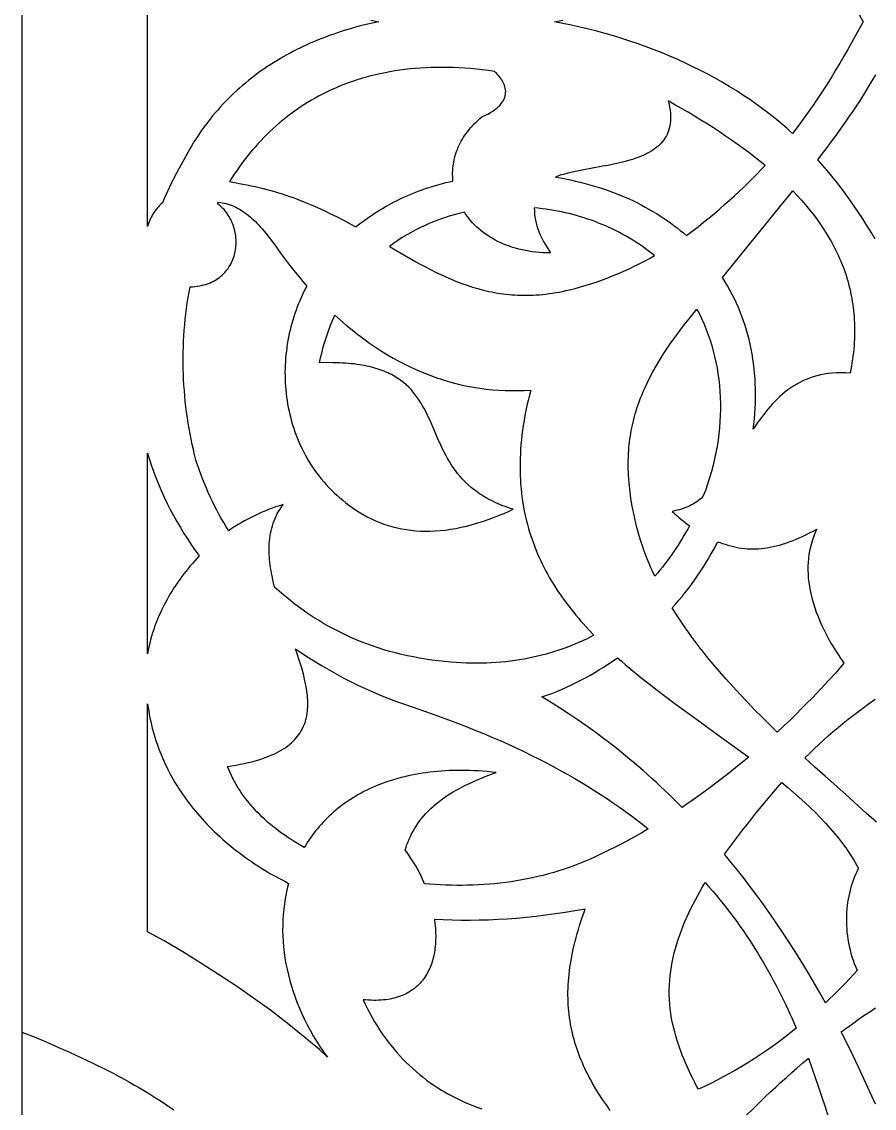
# Model space of a CAD drawing. Extents: x -93 to -15, y -116 to 130.
# Drawn here: x -93.41 to -54.61, y -42.17 to 7.26 of the extents above; entities that cross this region are included whole.
import ezdxf

# ---------------------------------------------------------------- set-up
doc = ezdxf.new("R2010")
doc.units = 0
doc.header["$MEASUREMENT"] = 0
doc.layers.add('LAYER_1', color=18, linetype='CONTINUOUS')

msp = doc.modelspace()

# ---------------------------------------------------------------- linework, layer by layer
at = {"layer": 'LAYER_1'}
for points in [[(-93.406, -115.733), (-14.697, -115.733), (-14.697, 130.253), (-93.406, 130.253)], [(-83.945, -0.01), (-83.34, -0.126), (-83.152, -0.161), (-82.967, -0.198), (-82.784, -0.238), (-82.603, -0.279), (-82.424, -0.323), (-82.247, -0.369), (-82.072, -0.417), (-81.898, -0.467), (-81.727, -0.518), (-81.558, -0.572), (-81.39, -0.627), (-81.224, -0.684), (-81.06, -0.742), (-80.897, -0.802), (-80.576, -0.927), (-80.262, -1.056), (-79.953, -1.191), (-79.65, -1.33), (-79.352, -1.473), (-79.059, -1.619), (-78.77, -1.768), (-78.486, -1.92), (-78.205, -2.073), (-78.091, -1.982), (-77.976, -1.892), (-77.859, -1.804), (-77.74, -1.717), (-77.619, -1.632), (-77.497, -1.549), (-77.374, -1.467), (-77.248, -1.387), (-77.121, -1.308), (-76.993, -1.231), (-76.862, -1.155), (-76.73, -1.081), (-76.597, -1.009), (-76.462, -0.938), (-76.326, -0.87), (-76.188, -0.802), (-76.048, -0.737), (-75.907, -0.674), (-75.764, -0.612), (-75.62, -0.552), (-75.475, -0.494), (-75.328, -0.438), (-75.18, -0.384), (-75.03, -0.331), (-74.879, -0.281), (-74.726, -0.232), (-74.572, -0.186), (-74.417, -0.141), (-74.26, -0.099), (-74.102, -0.059), (-73.943, -0.02), (-73.783, 0.016), (-73.792, 0.112), (-73.797, 0.209), (-73.8, 0.305), (-73.8, 0.402), (-73.796, 0.498), (-73.79, 0.595), (-73.78, 0.692), (-73.766, 0.788), (-73.75, 0.884), (-73.731, 0.98), (-73.708, 1.076), (-73.682, 1.171), (-73.653, 1.266), (-73.62, 1.361), (-73.584, 1.455), (-73.545, 1.549), (-73.503, 1.642), (-73.457, 1.734), (-73.409, 1.826), (-73.356, 1.917), (-73.301, 2.007), (-73.242, 2.096), (-73.18, 2.185), (-73.114, 2.272), (-73.045, 2.359), (-72.973, 2.445), (-72.897, 2.529), (-72.818, 2.612), (-72.735, 2.694), (-72.649, 2.775), (-72.56, 2.855), (-72.467, 2.933), (-72.328, 2.997), (-72.199, 3.063), (-72.081, 3.129), (-71.974, 3.196), (-71.877, 3.264), (-71.79, 3.332), (-71.712, 3.402), (-71.644, 3.471), (-71.584, 3.541), (-71.533, 3.611), (-71.49, 3.682), (-71.455, 3.752), (-71.427, 3.823), (-71.407, 3.893), (-71.394, 3.963), (-71.387, 4.032), (-71.386, 4.101), (-71.391, 4.169), (-71.402, 4.237), (-71.418, 4.304), (-71.439, 4.37), (-71.465, 4.435), (-71.494, 4.499), (-71.528, 4.561), (-71.565, 4.622), (-71.606, 4.682), (-71.649, 4.74), (-71.695, 4.797), (-71.744, 4.851), (-71.794, 4.904), (-71.846, 4.955), (-71.899, 5.004), (-72.175, 5.042), (-72.449, 5.076), (-72.719, 5.105), (-72.986, 5.13), (-73.251, 5.15), (-73.512, 5.166), (-73.771, 5.178), (-74.027, 5.185), (-74.28, 5.188), (-74.53, 5.186), (-74.777, 5.18), (-75.022, 5.17), (-75.264, 5.156), (-75.502, 5.138), (-75.738, 5.116), (-75.971, 5.089), (-76.202, 5.059), (-76.429, 5.025), (-76.654, 4.987), (-76.876, 4.945), (-77.095, 4.899), (-77.311, 4.85), (-77.525, 4.797), (-77.735, 4.74), (-77.943, 4.68), (-78.149, 4.616), (-78.351, 4.549), (-78.551, 4.478), (-78.748, 4.403), (-78.942, 4.326), (-79.133, 4.245), (-79.322, 4.16), (-79.508, 4.073), (-79.691, 3.982), (-79.871, 3.888), (-80.049, 3.791), (-80.224, 3.691), (-80.397, 3.587), (-80.566, 3.481), (-80.733, 3.372), (-80.897, 3.26), (-81.059, 3.145), (-81.218, 3.028), (-81.374, 2.907), (-81.528, 2.784), (-81.678, 2.659), (-81.827, 2.53), (-81.972, 2.399), (-82.115, 2.266), (-82.255, 2.13), (-82.393, 1.991), (-82.528, 1.85), (-82.661, 1.707), (-82.79, 1.562), (-82.917, 1.414), (-83.042, 1.264), (-83.164, 1.112), (-83.283, 0.958), (-83.4, 0.801), (-83.514, 0.643), (-83.626, 0.482), (-83.735, 0.32), (-83.841, 0.156)], [(-63.163, -2.468), (-62.895, -2.265), (-62.635, -2.063), (-62.38, -1.861), (-62.132, -1.66), (-61.89, -1.459), (-61.653, -1.259), (-61.423, -1.059), (-61.198, -0.859), (-60.978, -0.66), (-60.764, -0.461), (-60.555, -0.263), (-60.352, -0.065), (-60.153, 0.132), (-59.959, 0.329), (-59.77, 0.526), (-59.585, 0.722), (-59.827, 0.919), (-60.075, 1.114), (-60.327, 1.307), (-60.584, 1.499), (-60.846, 1.688), (-61.112, 1.876), (-61.382, 2.062), (-61.657, 2.247), (-61.936, 2.429), (-62.218, 2.61), (-62.504, 2.789), (-62.794, 2.966), (-63.087, 3.142), (-63.384, 3.316), (-63.684, 3.488), (-63.986, 3.658), (-63.952, 3.512), (-63.925, 3.371), (-63.905, 3.236), (-63.891, 3.105), (-63.884, 2.979), (-63.883, 2.858), (-63.889, 2.741), (-63.9, 2.629), (-63.918, 2.521), (-63.941, 2.418), (-63.97, 2.319), (-64.004, 2.224), (-64.044, 2.133), (-64.088, 2.046), (-64.138, 1.962), (-64.192, 1.882), (-64.251, 1.806), (-64.314, 1.733), (-64.381, 1.664), (-64.453, 1.598), (-64.528, 1.534), (-64.608, 1.474), (-64.69, 1.417), (-64.777, 1.362), (-64.866, 1.31), (-64.959, 1.261), (-65.054, 1.214), (-65.152, 1.17), (-65.253, 1.127), (-65.356, 1.087), (-65.462, 1.049), (-65.569, 1.012), (-65.679, 0.978), (-65.79, 0.945), (-66.017, 0.884), (-66.249, 0.828), (-66.485, 0.777), (-66.724, 0.729), (-66.963, 0.684), (-67.44, 0.599), (-67.905, 0.515), (-68.13, 0.471), (-68.348, 0.424), (-68.558, 0.374), (-68.758, 0.319), (-68.855, 0.29), (-68.948, 0.26), (-69.038, 0.228), (-69.125, 0.195), (-68.892, 0.154), (-68.661, 0.11), (-68.434, 0.064), (-68.21, 0.014), (-67.99, -0.039), (-67.772, -0.095), (-67.557, -0.154), (-67.346, -0.216), (-67.138, -0.28), (-66.932, -0.347), (-66.73, -0.417), (-66.53, -0.489), (-66.334, -0.564), (-66.141, -0.641), (-65.95, -0.721), (-65.762, -0.802), (-65.577, -0.89), (-65.394, -0.98), (-65.215, -1.073), (-65.038, -1.168), (-64.865, -1.265), (-64.694, -1.364), (-64.527, -1.465), (-64.363, -1.569), (-64.202, -1.674), (-64.044, -1.782), (-63.889, -1.891), (-63.737, -2.003), (-63.589, -2.117), (-63.443, -2.232), (-63.301, -2.349), (-63.163, -2.468), (-63.151, -2.46)], [(-61.514, -4.379), (-58.326, -0.436), (-58.125, -0.647), (-57.931, -0.86), (-57.743, -1.075), (-57.562, -1.293), (-57.387, -1.514), (-57.219, -1.738), (-57.058, -1.964), (-56.904, -2.193), (-56.757, -2.426), (-56.618, -2.661), (-56.551, -2.78), (-56.486, -2.9), (-56.423, -3.02), (-56.361, -3.141), (-56.302, -3.263), (-56.245, -3.386), (-56.19, -3.51), (-56.136, -3.634), (-56.085, -3.759), (-56.036, -3.886), (-55.989, -4.012), (-55.944, -4.14), (-55.901, -4.269), (-55.86, -4.399), (-55.822, -4.529), (-55.785, -4.66), (-55.751, -4.793), (-55.719, -4.926), (-55.689, -5.06), (-55.661, -5.195), (-55.636, -5.33), (-55.613, -5.467), (-55.592, -5.605), (-55.573, -5.744), (-55.557, -5.883), (-55.543, -6.024), (-55.532, -6.165), (-55.522, -6.308), (-55.516, -6.451), (-55.511, -6.596), (-55.51, -6.741), (-55.51, -6.888), (-55.513, -7.035), (-55.519, -7.184), (-55.527, -7.334), (-55.537, -7.484), (-55.551, -7.636), (-55.566, -7.789), (-55.585, -7.942), (-55.605, -8.097), (-55.629, -8.253), (-55.655, -8.41), (-55.684, -8.568), (-55.715, -8.727), (-55.926, -8.716), (-56.131, -8.712), (-56.23, -8.713), (-56.329, -8.717), (-56.521, -8.729), (-56.707, -8.748), (-56.887, -8.775), (-57.062, -8.81), (-57.232, -8.85), (-57.396, -8.898), (-57.555, -8.952), (-57.71, -9.012), (-57.859, -9.078), (-58.004, -9.149), (-58.145, -9.226), (-58.282, -9.308), (-58.414, -9.396), (-58.543, -9.488), (-58.668, -9.584), (-58.789, -9.685), (-58.907, -9.789), (-59.022, -9.898), (-59.134, -10.01), (-59.243, -10.126), (-59.349, -10.244), (-59.453, -10.366), (-59.554, -10.49), (-59.653, -10.617), (-59.75, -10.746), (-59.846, -10.876), (-59.939, -11.009), (-60.122, -11.278), (-60.093, -11.043), (-60.068, -10.808), (-60.048, -10.575), (-60.033, -10.342), (-60.023, -10.109), (-60.017, -9.878), (-60.016, -9.648), (-60.02, -9.419), (-60.028, -9.191), (-60.041, -8.964), (-60.059, -8.739), (-60.081, -8.514), (-60.108, -8.291), (-60.14, -8.07), (-60.176, -7.849), (-60.218, -7.631), (-60.263, -7.414), (-60.314, -7.198), (-60.369, -6.984), (-60.429, -6.772), (-60.494, -6.561), (-60.563, -6.353), (-60.637, -6.146), (-60.716, -5.941), (-60.799, -5.738), (-60.887, -5.538), (-60.98, -5.339), (-61.078, -5.143), (-61.18, -4.948), (-61.287, -4.756), (-61.398, -4.566)], [(-79.858, -8.257), (-79.826, -8.109), (-79.793, -7.963), (-79.758, -7.819), (-79.721, -7.676), (-79.683, -7.535), (-79.642, -7.395), (-79.557, -7.12), (-79.466, -6.851), (-79.369, -6.589), (-79.265, -6.333), (-79.157, -6.083), (-78.898, -6.318), (-78.637, -6.544), (-78.375, -6.761), (-78.111, -6.97), (-77.846, -7.171), (-77.579, -7.363), (-77.311, -7.546), (-77.041, -7.721), (-76.77, -7.888), (-76.498, -8.047), (-76.224, -8.197), (-75.949, -8.339), (-75.673, -8.473), (-75.396, -8.598), (-75.117, -8.715), (-74.838, -8.825), (-74.557, -8.926), (-74.275, -9.019), (-73.993, -9.104), (-73.709, -9.181), (-73.425, -9.251), (-73.139, -9.312), (-72.853, -9.365), (-72.566, -9.411), (-72.278, -9.449), (-71.99, -9.479), (-71.701, -9.501), (-71.411, -9.516), (-71.12, -9.523), (-70.829, -9.523), (-70.538, -9.515), (-70.246, -9.499), (-70.307, -9.735), (-70.364, -9.97), (-70.416, -10.201), (-70.464, -10.43), (-70.509, -10.657), (-70.549, -10.882), (-70.585, -11.104), (-70.617, -11.323), (-70.645, -11.541), (-70.669, -11.756), (-70.689, -11.969), (-70.705, -12.18), (-70.718, -12.388), (-70.727, -12.594), (-70.732, -12.798), (-70.734, -13), (-70.732, -13.2), (-70.726, -13.398), (-70.717, -13.594), (-70.704, -13.788), (-70.688, -13.979), (-70.669, -14.169), (-70.646, -14.357), (-70.62, -14.542), (-70.59, -14.726), (-70.558, -14.908), (-70.522, -15.088), (-70.483, -15.266), (-70.441, -15.443), (-70.396, -15.617), (-70.348, -15.79), (-70.297, -15.961), (-70.243, -16.13), (-70.187, -16.298), (-70.127, -16.464), (-70.065, -16.628), (-70, -16.791), (-69.932, -16.952), (-69.861, -17.111), (-69.788, -17.269), (-69.713, -17.426), (-69.635, -17.58), (-69.554, -17.734), (-69.471, -17.886), (-69.386, -18.036), (-69.298, -18.185), (-69.208, -18.333), (-69.116, -18.479), (-69.022, -18.624), (-68.925, -18.767), (-68.826, -18.909), (-68.725, -19.05), (-68.623, -19.19), (-68.518, -19.329), (-68.411, -19.466), (-68.302, -19.602), (-68.192, -19.737), (-68.079, -19.871), (-67.965, -20.004), (-67.849, -20.135), (-67.613, -20.395), (-67.37, -20.651), (-67.539, -20.738), (-67.711, -20.823), (-67.885, -20.904), (-68.06, -20.983), (-68.239, -21.059), (-68.419, -21.132), (-68.601, -21.203), (-68.786, -21.27), (-68.972, -21.334), (-69.161, -21.396), (-69.353, -21.454), (-69.546, -21.509), (-69.741, -21.561), (-69.939, -21.609), (-70.139, -21.655), (-70.341, -21.697), (-70.546, -21.735), (-70.752, -21.771), (-70.961, -21.802), (-71.173, -21.83), (-71.386, -21.855), (-71.602, -21.876), (-71.82, -21.893), (-72.04, -21.907), (-72.263, -21.916), (-72.487, -21.922), (-72.715, -21.924), (-72.944, -21.922), (-73.176, -21.916), (-73.41, -21.906), (-73.646, -21.892), (-73.885, -21.874), (-74.174, -21.848), (-74.461, -21.817), (-74.745, -21.781), (-75.027, -21.739), (-75.306, -21.693), (-75.582, -21.641), (-75.857, -21.585), (-76.129, -21.523), (-76.398, -21.457), (-76.665, -21.385), (-76.929, -21.308), (-77.191, -21.225), (-77.45, -21.138), (-77.707, -21.045), (-77.961, -20.947), (-78.213, -20.844), (-78.462, -20.735), (-78.709, -20.622), (-78.954, -20.502), (-79.195, -20.378), (-79.435, -20.248), (-79.672, -20.113), (-79.906, -19.972), (-80.138, -19.826), (-80.367, -19.674), (-80.593, -19.517), (-80.818, -19.355), (-81.039, -19.187), (-81.258, -19.013), (-81.475, -18.834), (-81.689, -18.649), (-81.9, -18.459), (-81.962, -18.205), (-82.017, -17.953), (-82.041, -17.827), (-82.063, -17.702), (-82.083, -17.577), (-82.101, -17.453), (-82.116, -17.329), (-82.128, -17.205), (-82.138, -17.083), (-82.145, -16.96), (-82.148, -16.839), (-82.149, -16.718), (-82.147, -16.598), (-82.141, -16.479), (-82.132, -16.36), (-82.12, -16.243), (-82.104, -16.126), (-82.084, -16.01), (-82.06, -15.895), (-82.032, -15.781), (-82, -15.668), (-81.964, -15.557), (-81.924, -15.446), (-81.879, -15.336), (-81.83, -15.228), (-81.776, -15.12), (-81.717, -15.014), (-81.653, -14.909), (-81.585, -14.806), (-81.511, -14.704), (-81.683, -14.758), (-81.852, -14.815), (-82.018, -14.875), (-82.182, -14.938), (-82.344, -15.003), (-82.504, -15.071), (-82.662, -15.142), (-82.817, -15.215), (-82.97, -15.291), (-83.121, -15.369), (-83.27, -15.45), (-83.418, -15.533), (-83.563, -15.619), (-83.707, -15.706), (-83.848, -15.797), (-83.988, -15.889), (-83.988, -15.899), (-84.103, -15.715), (-84.215, -15.528), (-84.324, -15.339), (-84.43, -15.147), (-84.533, -14.954), (-84.633, -14.758), (-84.731, -14.56), (-84.825, -14.36), (-84.917, -14.158), (-85.006, -13.953), (-85.091, -13.746), (-85.174, -13.538), (-85.255, -13.326), (-85.332, -13.113), (-85.406, -12.897), (-85.478, -12.68), (-85.538, -12.443), (-85.595, -12.205), (-85.649, -11.966), (-85.7, -11.726), (-85.747, -11.484), (-85.791, -11.242), (-85.832, -10.998), (-85.869, -10.753), (-85.903, -10.508), (-85.934, -10.262), (-85.962, -10.015), (-85.986, -9.767), (-86.007, -9.519), (-86.024, -9.27), (-86.038, -9.022), (-86.049, -8.772), (-86.056, -8.523), (-86.06, -8.273), (-86.061, -8.023), (-86.058, -7.773), (-86.051, -7.524), (-86.041, -7.274), (-86.028, -7.025), (-86.011, -6.776), (-85.991, -6.527), (-85.967, -6.279), (-85.939, -6.031), (-85.908, -5.784), (-85.874, -5.537), (-85.836, -5.292), (-85.794, -5.047), (-85.749, -4.803), (-85.638, -4.797), (-85.53, -4.787), (-85.426, -4.774), (-85.324, -4.758), (-85.226, -4.737), (-85.131, -4.714), (-85.038, -4.687), (-84.949, -4.658), (-84.863, -4.625), (-84.781, -4.589), (-84.701, -4.551), (-84.624, -4.509), (-84.55, -4.465), (-84.479, -4.419), (-84.412, -4.37), (-84.347, -4.319), (-84.285, -4.265), (-84.226, -4.21), (-84.17, -4.152), (-84.117, -4.093), (-84.067, -4.031), (-84.02, -3.968), (-83.976, -3.903), (-83.934, -3.837), (-83.896, -3.769), (-83.86, -3.699), (-83.827, -3.629), (-83.797, -3.557), (-83.77, -3.484), (-83.746, -3.411), (-83.724, -3.336), (-83.706, -3.261), (-83.69, -3.185), (-83.676, -3.108), (-83.666, -3.031), (-83.658, -2.953), (-83.653, -2.875), (-83.651, -2.797), (-83.651, -2.719), (-83.654, -2.641), (-83.659, -2.563), (-83.668, -2.485), (-83.679, -2.407), (-83.692, -2.33), (-83.708, -2.254), (-83.727, -2.178), (-83.749, -2.102), (-83.773, -2.027), (-83.799, -1.954), (-83.828, -1.881), (-83.86, -1.809), (-83.894, -1.739), (-83.93, -1.669), (-83.969, -1.602), (-84.011, -1.535), (-84.055, -1.47), (-84.102, -1.407), (-84.151, -1.345), (-84.202, -1.286), (-84.256, -1.228), (-84.312, -1.173), (-84.371, -1.119), (-84.432, -1.068), (-84.495, -1.019), (-84.459, -0.944), (-84.368, -0.955), (-84.277, -0.97), (-84.187, -0.989), (-84.099, -1.011), (-84.011, -1.037), (-83.924, -1.067), (-83.838, -1.099), (-83.753, -1.136), (-83.669, -1.176), (-83.585, -1.219), (-83.502, -1.265), (-83.419, -1.315), (-83.337, -1.368), (-83.256, -1.425), (-83.175, -1.485), (-83.095, -1.548), (-83.015, -1.614), (-82.935, -1.683), (-82.855, -1.756), (-82.776, -1.832), (-82.698, -1.911), (-82.619, -1.993), (-82.54, -2.078), (-82.462, -2.166), (-82.305, -2.351), (-82.149, -2.548), (-81.991, -2.757), (-81.834, -2.977), (-81.662, -3.218), (-81.489, -3.454), (-81.314, -3.685), (-81.139, -3.91), (-80.964, -4.131), (-80.789, -4.347), (-80.615, -4.558), (-80.441, -4.765), (-80.54, -4.957), (-80.635, -5.154), (-80.726, -5.357), (-80.769, -5.46), (-80.81, -5.565), (-80.868, -5.711), (-80.924, -5.859), (-80.977, -6.009), (-81.027, -6.16), (-81.074, -6.311), (-81.118, -6.464), (-81.159, -6.618), (-81.197, -6.773), (-81.233, -6.929), (-81.266, -7.086), (-81.295, -7.244), (-81.322, -7.402), (-81.346, -7.561), (-81.366, -7.72), (-81.384, -7.88), (-81.399, -8.04), (-81.41, -8.201), (-81.419, -8.362), (-81.424, -8.523), (-81.427, -8.685), (-81.426, -8.847), (-81.422, -9.008), (-81.415, -9.17), (-81.405, -9.331), (-81.392, -9.493), (-81.375, -9.654), (-81.356, -9.814), (-81.333, -9.975), (-81.307, -10.135), (-81.277, -10.294), (-81.244, -10.453), (-81.209, -10.611), (-81.169, -10.769), (-81.127, -10.926), (-81.081, -11.082), (-81.031, -11.237), (-80.979, -11.391), (-80.923, -11.544), (-80.863, -11.696), (-80.801, -11.847), (-80.734, -11.996), (-80.665, -12.145), (-80.591, -12.291), (-80.515, -12.437), (-80.435, -12.581), (-80.351, -12.723), (-80.264, -12.864), (-80.173, -13.003), (-80.079, -13.14), (-79.981, -13.275), (-79.879, -13.409), (-79.774, -13.54), (-79.665, -13.67), (-79.553, -13.797), (-79.437, -13.922), (-79.317, -14.045), (-79.194, -14.165), (-79.067, -14.284), (-78.936, -14.399), (-78.801, -14.513), (-78.663, -14.623), (-78.521, -14.731), (-78.375, -14.836), (-78.225, -14.939), (-78.047, -15.053), (-77.866, -15.16), (-77.683, -15.261), (-77.497, -15.354), (-77.308, -15.441), (-77.117, -15.52), (-76.923, -15.593), (-76.726, -15.658), (-76.526, -15.717), (-76.324, -15.768), (-76.118, -15.811), (-75.91, -15.847), (-75.699, -15.876), (-75.484, -15.898), (-75.266, -15.911), (-75.046, -15.917), (-74.822, -15.916), (-74.594, -15.906), (-74.364, -15.889), (-74.13, -15.864), (-73.893, -15.831), (-73.652, -15.789), (-73.408, -15.74), (-73.16, -15.682), (-72.908, -15.617), (-72.653, -15.543), (-72.395, -15.46), (-72.132, -15.369), (-71.866, -15.27), (-71.596, -15.162), (-71.322, -15.046), (-71.044, -14.92), (-71.167, -14.882), (-71.286, -14.841), (-71.402, -14.8), (-71.515, -14.757), (-71.625, -14.713), (-71.733, -14.668), (-71.837, -14.622), (-71.938, -14.574), (-72.037, -14.526), (-72.133, -14.476), (-72.227, -14.425), (-72.318, -14.374), (-72.406, -14.321), (-72.492, -14.267), (-72.575, -14.212), (-72.656, -14.156), (-72.735, -14.1), (-72.811, -14.042), (-72.885, -13.984), (-72.958, -13.924), (-73.096, -13.803), (-73.226, -13.679), (-73.348, -13.553), (-73.463, -13.423), (-73.572, -13.291), (-73.675, -13.157), (-73.771, -13.021), (-73.863, -12.884), (-73.949, -12.744), (-74.031, -12.604), (-74.11, -12.462), (-74.184, -12.319), (-74.255, -12.175), (-74.324, -12.031), (-74.455, -11.743), (-74.58, -11.454), (-74.703, -11.168), (-74.827, -10.886), (-74.891, -10.746), (-74.957, -10.609), (-75.024, -10.473), (-75.094, -10.339), (-75.168, -10.207), (-75.244, -10.078), (-75.324, -9.952), (-75.409, -9.828), (-75.498, -9.707), (-75.593, -9.59), (-75.693, -9.476), (-75.799, -9.366), (-75.911, -9.259), (-76.031, -9.157), (-76.093, -9.107), (-76.158, -9.059), (-76.224, -9.012), (-76.292, -8.965), (-76.362, -8.92), (-76.435, -8.877), (-76.509, -8.834), (-76.586, -8.793), (-76.665, -8.753), (-76.747, -8.714), (-76.831, -8.677), (-76.917, -8.641), (-77.005, -8.607), (-77.097, -8.573), (-77.191, -8.542), (-77.287, -8.512), (-77.386, -8.483), (-77.488, -8.456), (-77.593, -8.43), (-77.701, -8.406), (-77.811, -8.383), (-77.925, -8.363), (-78.041, -8.343), (-78.161, -8.326), (-78.284, -8.31), (-78.41, -8.296), (-78.539, -8.284), (-78.672, -8.273), (-78.808, -8.265), (-78.947, -8.258), (-79.236, -8.25), (-79.54, -8.249)], [(-76.674, -2.968), (-76.205, -3.243), (-75.738, -3.51), (-75.505, -3.64), (-75.273, -3.767), (-75.04, -3.892), (-74.807, -4.012), (-74.573, -4.129), (-74.339, -4.242), (-74.103, -4.35), (-73.866, -4.453), (-73.628, -4.551), (-73.387, -4.643), (-73.145, -4.729), (-72.9, -4.809), (-72.653, -4.882), (-72.404, -4.948), (-72.278, -4.978), (-72.151, -5.007), (-72.023, -5.033), (-71.895, -5.058), (-71.765, -5.08), (-71.635, -5.1), (-71.504, -5.119), (-71.372, -5.135), (-71.239, -5.149), (-71.105, -5.16), (-70.97, -5.17), (-70.834, -5.177), (-70.696, -5.181), (-70.558, -5.183), (-70.419, -5.183), (-70.278, -5.18), (-70.136, -5.175), (-69.993, -5.167), (-69.848, -5.156), (-69.702, -5.143), (-69.555, -5.127), (-69.407, -5.108), (-69.257, -5.087), (-69.106, -5.062), (-68.953, -5.035), (-68.798, -5.005), (-68.643, -4.971), (-68.485, -4.935), (-68.229, -4.87), (-67.975, -4.801), (-67.722, -4.727), (-67.472, -4.648), (-67.224, -4.565), (-66.977, -4.477), (-66.732, -4.385), (-66.49, -4.288), (-66.249, -4.188), (-66.011, -4.084), (-65.774, -3.975), (-65.539, -3.863), (-65.307, -3.748), (-65.076, -3.629), (-64.848, -3.506), (-64.621, -3.381), (-64.897, -3.156), (-65.034, -3.054), (-65.173, -2.954), (-65.314, -2.857), (-65.457, -2.763), (-65.602, -2.671), (-65.749, -2.582), (-65.898, -2.495), (-66.05, -2.411), (-66.203, -2.329), (-66.357, -2.25), (-66.514, -2.174), (-66.672, -2.1), (-66.832, -2.029), (-66.993, -1.961), (-67.156, -1.895), (-67.32, -1.832), (-67.485, -1.772), (-67.652, -1.715), (-67.82, -1.66), (-67.989, -1.608), (-68.159, -1.559), (-68.331, -1.513), (-68.503, -1.469), (-68.676, -1.429), (-68.85, -1.391), (-69.025, -1.356), (-69.201, -1.324), (-69.377, -1.295), (-69.554, -1.269), (-69.731, -1.245), (-69.909, -1.225), (-70.087, -1.208), (-70.082, -1.352), (-70.07, -1.493), (-70.053, -1.631), (-70.03, -1.765), (-70.001, -1.897), (-69.967, -2.026), (-69.928, -2.154), (-69.883, -2.279), (-69.833, -2.404), (-69.777, -2.527), (-69.717, -2.649), (-69.651, -2.771), (-69.581, -2.892), (-69.505, -3.014), (-69.425, -3.136), (-69.34, -3.259), (-69.513, -3.257), (-69.683, -3.25), (-69.851, -3.239), (-70.015, -3.223), (-70.176, -3.204), (-70.334, -3.18), (-70.488, -3.152), (-70.64, -3.12), (-70.789, -3.085), (-70.934, -3.045), (-71.076, -3.002), (-71.215, -2.956), (-71.35, -2.906), (-71.482, -2.852), (-71.611, -2.795), (-71.737, -2.735), (-71.859, -2.672), (-71.977, -2.605), (-72.093, -2.536), (-72.205, -2.464), (-72.313, -2.389), (-72.418, -2.311), (-72.519, -2.231), (-72.616, -2.148), (-72.71, -2.063), (-72.801, -1.975), (-72.888, -1.885), (-72.971, -1.793), (-73.05, -1.699), (-73.126, -1.603), (-73.198, -1.505), (-73.266, -1.406), (-73.495, -1.461), (-73.723, -1.522), (-73.95, -1.589), (-74.174, -1.66), (-74.397, -1.738), (-74.617, -1.821), (-74.835, -1.909), (-75.051, -2.003), (-75.264, -2.103), (-75.474, -2.209), (-75.682, -2.321), (-75.887, -2.438), (-76.089, -2.562), (-76.287, -2.691), (-76.483, -2.827)], [(-62.681, -5.809), (-62.567, -6.035), (-62.458, -6.264), (-62.356, -6.498), (-62.26, -6.735), (-62.171, -6.976), (-62.087, -7.22), (-62.01, -7.468), (-61.94, -7.719), (-61.877, -7.973), (-61.82, -8.23), (-61.769, -8.49), (-61.726, -8.753), (-61.69, -9.018), (-61.66, -9.285), (-61.638, -9.555), (-61.623, -9.827), (-61.615, -10.101), (-61.614, -10.376), (-61.62, -10.654), (-61.635, -10.932), (-61.656, -11.213), (-61.685, -11.494), (-61.722, -11.777), (-61.767, -12.06), (-61.819, -12.344), (-61.879, -12.629), (-61.947, -12.915), (-62.023, -13.201), (-62.108, -13.487), (-62.2, -13.773), (-62.301, -14.06), (-62.41, -14.346), (-62.475, -14.408), (-62.542, -14.467), (-62.613, -14.524), (-62.686, -14.577), (-62.762, -14.628), (-62.841, -14.676), (-62.924, -14.722), (-63.009, -14.765), (-63.097, -14.805), (-63.189, -14.842), (-63.284, -14.877), (-63.382, -14.91), (-63.483, -14.94), (-63.588, -14.967), (-63.696, -14.992), (-63.807, -15.014), (-63.599, -15.208), (-63.503, -15.294), (-63.41, -15.375), (-63.317, -15.452), (-63.224, -15.526), (-63.127, -15.599), (-63.024, -15.672), (-63.105, -15.819), (-63.188, -15.965), (-63.273, -16.111), (-63.36, -16.256), (-63.45, -16.402), (-63.542, -16.546), (-63.636, -16.691), (-63.733, -16.835), (-63.832, -16.979), (-63.934, -17.122), (-64.038, -17.264), (-64.144, -17.406), (-64.253, -17.548), (-64.365, -17.689), (-64.479, -17.829), (-64.596, -17.969), (-64.687, -17.774), (-64.775, -17.578), (-64.86, -17.381), (-64.941, -17.182), (-65.019, -16.982), (-65.093, -16.781), (-65.164, -16.579), (-65.231, -16.375), (-65.295, -16.17), (-65.355, -15.964), (-65.411, -15.757), (-65.464, -15.549), (-65.514, -15.339), (-65.559, -15.129), (-65.601, -14.917), (-65.64, -14.704), (-65.686, -14.417), (-65.725, -14.135), (-65.756, -13.856), (-65.78, -13.58), (-65.797, -13.308), (-65.806, -13.039), (-65.807, -12.772), (-65.8, -12.508), (-65.793, -12.377), (-65.785, -12.246), (-65.775, -12.116), (-65.762, -11.986), (-65.748, -11.857), (-65.731, -11.728), (-65.713, -11.599), (-65.692, -11.471), (-65.669, -11.343), (-65.644, -11.215), (-65.617, -11.088), (-65.588, -10.96), (-65.557, -10.833), (-65.524, -10.706), (-65.489, -10.58), (-65.451, -10.453), (-65.411, -10.326), (-65.369, -10.2), (-65.325, -10.073), (-65.279, -9.946), (-65.23, -9.819), (-65.179, -9.692), (-65.126, -9.565), (-65.071, -9.438), (-64.954, -9.183), (-64.827, -8.927), (-64.691, -8.669), (-64.546, -8.41), (-64.392, -8.149), (-64.228, -7.887), (-64.054, -7.621), (-63.871, -7.354), (-63.678, -7.083), (-63.475, -6.809), (-63.263, -6.532), (-63.04, -6.252)], [(-87.679, -12.36), (-87.59, -12.652), (-87.494, -12.943), (-87.392, -13.232), (-87.284, -13.52), (-87.169, -13.806), (-87.048, -14.09), (-86.92, -14.372), (-86.786, -14.652), (-86.646, -14.93), (-86.5, -15.206), (-86.348, -15.48), (-86.189, -15.751), (-86.025, -16.02), (-85.855, -16.287), (-85.68, -16.55), (-85.498, -16.811), (-85.442, -16.888), (-85.334, -17.046), (-85.436, -17.155), (-85.537, -17.266), (-85.637, -17.38), (-85.736, -17.496), (-85.834, -17.614), (-85.931, -17.734), (-86.026, -17.857), (-86.12, -17.981), (-86.213, -18.108), (-86.303, -18.237), (-86.392, -18.367), (-86.48, -18.5), (-86.565, -18.635), (-86.648, -18.771), (-86.729, -18.91), (-86.808, -19.05), (-86.884, -19.191), (-86.958, -19.335), (-87.03, -19.48), (-87.098, -19.627), (-87.164, -19.775), (-87.227, -19.925), (-87.288, -20.076), (-87.345, -20.229), (-87.399, -20.383), (-87.449, -20.539), (-87.496, -20.696), (-87.54, -20.854), (-87.58, -21.013), (-87.617, -21.173), (-87.65, -21.335), (-87.679, -21.498)], [(-59.027, -25.056), (-59.375, -24.719), (-59.718, -24.379), (-60.057, -24.038), (-60.389, -23.696), (-60.716, -23.351), (-61.037, -23.005), (-61.35, -22.657), (-61.657, -22.306), (-61.956, -21.954), (-62.248, -21.598), (-62.39, -21.42), (-62.531, -21.24), (-62.669, -21.061), (-62.805, -20.88), (-62.939, -20.699), (-63.07, -20.517), (-63.199, -20.334), (-63.326, -20.151), (-63.45, -19.966), (-63.572, -19.781), (-63.691, -19.596), (-63.807, -19.409), (-63.654, -19.236), (-63.505, -19.061), (-63.358, -18.884), (-63.214, -18.704), (-63.074, -18.522), (-62.936, -18.338), (-62.802, -18.151), (-62.67, -17.963), (-62.542, -17.773), (-62.417, -17.581), (-62.295, -17.387), (-62.176, -17.192), (-62.06, -16.995), (-61.946, -16.797), (-61.836, -16.598), (-61.729, -16.398), (-61.637, -16.426), (-61.515, -16.472), (-61.393, -16.515), (-61.271, -16.554), (-61.148, -16.589), (-61.025, -16.62), (-60.902, -16.647), (-60.778, -16.67), (-60.653, -16.689), (-60.527, -16.704), (-60.401, -16.714), (-60.274, -16.721), (-60.145, -16.723), (-60.016, -16.721), (-59.885, -16.714), (-59.753, -16.704), (-59.62, -16.689), (-59.485, -16.669), (-59.349, -16.645), (-59.211, -16.617), (-59.072, -16.584), (-58.93, -16.547), (-58.787, -16.505), (-58.641, -16.458), (-58.494, -16.407), (-58.345, -16.351), (-58.193, -16.29), (-58.039, -16.224), (-57.882, -16.154), (-57.723, -16.079), (-57.562, -15.998), (-57.398, -15.913), (-57.23, -15.823), (-57.303, -15.983), (-57.369, -16.145), (-57.427, -16.309), (-57.478, -16.475), (-57.522, -16.643), (-57.559, -16.813), (-57.589, -16.985), (-57.611, -17.159), (-57.627, -17.335), (-57.635, -17.513), (-57.636, -17.693), (-57.63, -17.875), (-57.616, -18.058), (-57.596, -18.244), (-57.568, -18.432), (-57.533, -18.622), (-57.491, -18.814), (-57.442, -19.007), (-57.385, -19.203), (-57.322, -19.401), (-57.251, -19.6), (-57.173, -19.802), (-57.088, -20.005), (-56.995, -20.211), (-56.896, -20.418), (-56.789, -20.627), (-56.675, -20.838), (-56.554, -21.051), (-56.425, -21.266), (-56.29, -21.483), (-56.147, -21.701), (-55.997, -21.922), (-56.158, -22.111), (-56.385, -22.372), (-56.678, -22.697), (-57.032, -23.079), (-57.232, -23.291), (-57.447, -23.514), (-57.676, -23.748), (-57.919, -23.992), (-58.176, -24.246), (-58.446, -24.509), (-58.73, -24.779)], [(-80.953, -21.263), (-80.655, -21.467), (-80.353, -21.666), (-80.046, -21.86), (-79.734, -22.049), (-79.419, -22.233), (-79.099, -22.412), (-78.774, -22.585), (-78.446, -22.753), (-78.114, -22.916), (-77.777, -23.073), (-77.437, -23.225), (-77.093, -23.371), (-76.746, -23.512), (-76.395, -23.646), (-76.04, -23.775), (-75.682, -23.898), (-75.247, -24.045), (-74.819, -24.193), (-74.399, -24.343), (-73.985, -24.496), (-73.578, -24.65), (-73.177, -24.806), (-72.784, -24.964), (-72.397, -25.123), (-72.016, -25.285), (-71.642, -25.448), (-71.274, -25.613), (-70.913, -25.78), (-70.557, -25.948), (-70.208, -26.118), (-69.865, -26.29), (-69.528, -26.464), (-69.197, -26.639), (-68.872, -26.816), (-68.553, -26.995), (-68.239, -27.175), (-67.932, -27.357), (-67.629, -27.54), (-67.333, -27.725), (-67.042, -27.912), (-66.756, -28.1), (-66.476, -28.29), (-66.201, -28.481), (-65.931, -28.674), (-65.666, -28.868), (-65.407, -29.064), (-65.152, -29.261), (-64.903, -29.46), (-65.198, -29.635), (-65.497, -29.806), (-65.798, -29.973), (-66.103, -30.137), (-66.41, -30.296), (-66.721, -30.452), (-67.034, -30.603), (-67.349, -30.75), (-67.574, -30.852), (-67.8, -30.95), (-68.029, -31.044), (-68.26, -31.133), (-68.492, -31.218), (-68.726, -31.298), (-68.962, -31.374), (-69.199, -31.446), (-69.438, -31.513), (-69.678, -31.576), (-69.919, -31.635), (-70.161, -31.69), (-70.404, -31.74), (-70.649, -31.786), (-70.893, -31.829), (-71.139, -31.867), (-71.385, -31.901), (-71.632, -31.931), (-71.879, -31.957), (-72.126, -31.98), (-72.374, -31.998), (-72.622, -32.013), (-72.87, -32.023), (-73.117, -32.03), (-73.365, -32.034), (-73.612, -32.033), (-73.858, -32.029), (-74.105, -32.021), (-74.35, -32.01), (-74.595, -31.995), (-74.839, -31.977), (-75.083, -31.955), (-75.126, -31.851), (-75.171, -31.748), (-75.266, -31.545), (-75.368, -31.346), (-75.477, -31.151), (-75.591, -30.96), (-75.71, -30.772), (-75.834, -30.589), (-75.963, -30.411), (-75.921, -30.29), (-75.877, -30.169), (-75.829, -30.049), (-75.778, -29.93), (-75.723, -29.81), (-75.665, -29.692), (-75.601, -29.573), (-75.534, -29.456), (-75.461, -29.338), (-75.384, -29.222), (-75.301, -29.106), (-75.212, -28.991), (-75.118, -28.877), (-75.017, -28.763), (-74.91, -28.65), (-74.795, -28.539), (-74.674, -28.428), (-74.545, -28.318), (-74.409, -28.209), (-74.265, -28.101), (-74.112, -27.994), (-73.952, -27.888), (-73.782, -27.784), (-73.603, -27.68), (-73.415, -27.578), (-73.217, -27.477), (-73.009, -27.377), (-72.791, -27.279), (-72.563, -27.182), (-72.324, -27.086), (-72.074, -26.992), (-71.812, -26.9), (-72.017, -26.878), (-72.221, -26.858), (-72.422, -26.842), (-72.62, -26.828), (-72.817, -26.818), (-73.011, -26.81), (-73.204, -26.805), (-73.394, -26.803), (-73.582, -26.804), (-73.768, -26.807), (-73.952, -26.813), (-74.133, -26.822), (-74.313, -26.833), (-74.49, -26.847), (-74.665, -26.864), (-74.838, -26.883), (-75.008, -26.905), (-75.177, -26.929), (-75.343, -26.956), (-75.508, -26.986), (-75.67, -27.017), (-75.829, -27.052), (-75.987, -27.088), (-76.142, -27.127), (-76.296, -27.168), (-76.447, -27.212), (-76.596, -27.258), (-76.742, -27.306), (-76.887, -27.356), (-77.029, -27.409), (-77.169, -27.463), (-77.307, -27.52), (-77.443, -27.579), (-77.576, -27.64), (-77.708, -27.703), (-77.837, -27.768), (-77.964, -27.836), (-78.088, -27.905), (-78.211, -27.976), (-78.331, -28.049), (-78.449, -28.124), (-78.565, -28.2), (-78.679, -28.279), (-78.79, -28.359), (-78.899, -28.442), (-79.006, -28.526), (-79.111, -28.611), (-79.213, -28.699), (-79.314, -28.788), (-79.412, -28.878), (-79.507, -28.971), (-79.601, -29.065), (-79.692, -29.16), (-79.781, -29.257), (-79.868, -29.356), (-79.953, -29.456), (-80.035, -29.558), (-80.115, -29.661), (-80.193, -29.765), (-80.269, -29.871), (-80.342, -29.978), (-80.413, -30.086), (-80.482, -30.196), (-80.549, -30.307), (-80.704, -30.22), (-80.856, -30.13), (-81.006, -30.039), (-81.153, -29.946), (-81.298, -29.851), (-81.44, -29.754), (-81.579, -29.655), (-81.716, -29.554), (-81.849, -29.452), (-81.98, -29.348), (-82.108, -29.242), (-82.233, -29.134), (-82.356, -29.024), (-82.475, -28.913), (-82.591, -28.8), (-82.704, -28.685), (-82.813, -28.568), (-82.92, -28.45), (-83.023, -28.33), (-83.123, -28.208), (-83.22, -28.084), (-83.313, -27.959), (-83.402, -27.832), (-83.488, -27.704), (-83.571, -27.574), (-83.65, -27.442), (-83.725, -27.308), (-83.797, -27.173), (-83.864, -27.037), (-83.928, -26.899), (-83.988, -26.759), (-84.045, -26.617), (-83.844, -26.588), (-83.65, -26.556), (-83.462, -26.521), (-83.281, -26.485), (-83.107, -26.446), (-82.94, -26.405), (-82.778, -26.362), (-82.623, -26.316), (-82.474, -26.269), (-82.332, -26.219), (-82.195, -26.168), (-82.064, -26.114), (-81.939, -26.059), (-81.819, -26.001), (-81.705, -25.942), (-81.597, -25.88), (-81.494, -25.817), (-81.396, -25.752), (-81.303, -25.685), (-81.216, -25.617), (-81.134, -25.546), (-81.056, -25.474), (-80.983, -25.4), (-80.915, -25.325), (-80.852, -25.248), (-80.793, -25.169), (-80.739, -25.088), (-80.689, -25.006), (-80.643, -24.923), (-80.601, -24.838), (-80.563, -24.752), (-80.53, -24.664), (-80.5, -24.575), (-80.474, -24.484), (-80.451, -24.392), (-80.432, -24.299), (-80.417, -24.204), (-80.405, -24.108), (-80.396, -24.011), (-80.39, -23.912), (-80.388, -23.813), (-80.388, -23.712), (-80.391, -23.61), (-80.397, -23.507), (-80.406, -23.403), (-80.417, -23.298), (-80.431, -23.192), (-80.447, -23.085), (-80.466, -22.977), (-80.487, -22.868), (-80.534, -22.648), (-80.589, -22.424), (-80.652, -22.197), (-80.72, -21.967), (-80.793, -21.735), (-80.871, -21.5)], [(-66.295, -21.678), (-66.122, -21.831), (-65.947, -21.982), (-65.592, -22.282), (-65.231, -22.577), (-64.864, -22.868), (-64.493, -23.155), (-64.119, -23.439), (-63.741, -23.721), (-63.361, -24), (-62.597, -24.552), (-61.832, -25.1), (-61.074, -25.646), (-60.699, -25.92), (-60.327, -26.194), (-60.667, -26.478), (-61.019, -26.765), (-61.383, -27.053), (-61.758, -27.341), (-62.143, -27.63), (-62.538, -27.917), (-62.943, -28.201), (-63.149, -28.342), (-63.357, -28.482), (-63.553, -28.286), (-63.75, -28.092), (-63.947, -27.901), (-64.144, -27.713), (-64.342, -27.527), (-64.54, -27.344), (-64.738, -27.164), (-64.936, -26.986), (-65.134, -26.811), (-65.333, -26.638), (-65.532, -26.468), (-65.731, -26.3), (-65.93, -26.135), (-66.13, -25.972), (-66.33, -25.812), (-66.53, -25.655), (-66.73, -25.5), (-66.93, -25.347), (-67.13, -25.197), (-67.331, -25.049), (-67.531, -24.903), (-67.732, -24.76), (-68.134, -24.481), (-68.536, -24.211), (-68.939, -23.95), (-69.341, -23.699), (-69.744, -23.456), (-69.516, -23.378), (-69.289, -23.295), (-69.063, -23.206), (-68.84, -23.113), (-68.618, -23.016), (-68.397, -22.914), (-68.179, -22.808), (-67.962, -22.697), (-67.747, -22.583), (-67.534, -22.464), (-67.322, -22.342), (-67.113, -22.216), (-66.906, -22.087), (-66.7, -21.954), (-66.496, -21.817)], [(-87.679, -23.775), (-87.656, -23.936), (-87.63, -24.096), (-87.602, -24.255), (-87.572, -24.413), (-87.538, -24.57), (-87.502, -24.726), (-87.464, -24.881), (-87.423, -25.035), (-87.379, -25.188), (-87.333, -25.339), (-87.284, -25.49), (-87.233, -25.64), (-87.179, -25.788), (-87.123, -25.935), (-87.065, -26.082), (-87.004, -26.227), (-86.94, -26.371), (-86.875, -26.514), (-86.807, -26.656), (-86.736, -26.797), (-86.664, -26.936), (-86.588, -27.075), (-86.511, -27.212), (-86.432, -27.348), (-86.35, -27.483), (-86.266, -27.617), (-86.18, -27.749), (-86.091, -27.881), (-86.001, -28.011), (-85.908, -28.14), (-85.813, -28.268), (-85.716, -28.394), (-85.617, -28.52), (-85.516, -28.644), (-85.413, -28.766), (-85.308, -28.888), (-85.201, -29.008), (-85.092, -29.128), (-84.981, -29.245), (-84.868, -29.362), (-84.753, -29.477), (-84.636, -29.591), (-84.517, -29.704), (-84.397, -29.815), (-84.274, -29.925), (-84.15, -30.034), (-84.024, -30.141), (-83.896, -30.247), (-83.767, -30.352), (-83.635, -30.456), (-83.502, -30.558), (-83.367, -30.658), (-83.231, -30.757), (-83.093, -30.855), (-82.953, -30.952), (-82.812, -31.047), (-82.668, -31.141), (-82.524, -31.233), (-82.378, -31.324), (-82.23, -31.413), (-82.081, -31.501), (-81.93, -31.588), (-81.624, -31.757), (-81.527, -31.801), (-81.437, -31.847), (-81.265, -31.944), (-81.324, -32.173), (-81.376, -32.405), (-81.42, -32.64), (-81.457, -32.877), (-81.487, -33.116), (-81.51, -33.357), (-81.525, -33.6), (-81.533, -33.845), (-81.534, -34.092), (-81.527, -34.34), (-81.513, -34.59), (-81.492, -34.84), (-81.463, -35.092), (-81.427, -35.344), (-81.384, -35.597), (-81.333, -35.851), (-81.274, -36.104), (-81.209, -36.358), (-81.135, -36.612), (-81.055, -36.866), (-80.967, -37.12), (-80.871, -37.373), (-80.768, -37.625), (-80.657, -37.877), (-80.539, -38.128), (-80.413, -38.377), (-80.28, -38.626), (-80.139, -38.873), (-79.991, -39.118), (-79.835, -39.361), (-79.671, -39.603), (-79.5, -39.843), (-79.863, -39.503), (-80.6, -38.9), (-81.322, -38.297), (-82.084, -37.714), (-82.857, -37.158), (-83.64, -36.613), (-84.454, -36.086), (-85.252, -35.569), (-86.082, -35.06), (-86.931, -34.562), (-87.679, -34.147)], [(-58.822, -27.353), (-58.554, -27.576), (-58.291, -27.801), (-58.033, -28.027), (-57.78, -28.256), (-57.534, -28.488), (-57.294, -28.722), (-57.061, -28.959), (-56.834, -29.199), (-56.724, -29.32), (-56.616, -29.442), (-56.51, -29.565), (-56.405, -29.689), (-56.303, -29.814), (-56.203, -29.94), (-56.105, -30.067), (-56.009, -30.195), (-55.915, -30.324), (-55.824, -30.454), (-55.735, -30.585), (-55.648, -30.717), (-55.564, -30.85), (-55.482, -30.985), (-55.403, -31.121), (-55.327, -31.258), (-55.386, -31.37), (-55.443, -31.485), (-55.496, -31.604), (-55.546, -31.727), (-55.594, -31.852), (-55.638, -31.981), (-55.678, -32.112), (-55.715, -32.246), (-55.749, -32.382), (-55.779, -32.521), (-55.806, -32.663), (-55.829, -32.806), (-55.848, -32.952), (-55.863, -33.099), (-55.875, -33.248), (-55.882, -33.398), (-55.885, -33.55), (-55.884, -33.704), (-55.879, -33.858), (-55.87, -34.014), (-55.856, -34.17), (-55.837, -34.327), (-55.815, -34.485), (-55.787, -34.643), (-55.755, -34.801), (-55.718, -34.96), (-55.677, -35.119), (-55.63, -35.277), (-55.578, -35.435), (-55.522, -35.593), (-55.46, -35.751), (-55.393, -35.907), (-55.568, -36.1), (-55.745, -36.29), (-55.923, -36.477), (-56.103, -36.662), (-56.283, -36.844), (-56.465, -37.024), (-56.647, -37.201), (-56.831, -37.375), (-57.104, -36.891), (-57.379, -36.415), (-57.657, -35.947), (-57.937, -35.488), (-58.219, -35.037), (-58.503, -34.595), (-58.788, -34.16), (-59.076, -33.734), (-59.366, -33.316), (-59.657, -32.906), (-59.949, -32.503), (-60.244, -32.109), (-60.539, -31.722), (-60.836, -31.343), (-61.134, -30.972), (-61.432, -30.608), (-61.163, -30.243), (-60.887, -29.88), (-60.608, -29.521), (-60.326, -29.165), (-60.042, -28.814), (-59.758, -28.466), (-59.196, -27.786), (-59.013, -27.572)], [(-62.308, -31.907), (-62.136, -32.101), (-61.967, -32.296), (-61.801, -32.491), (-61.639, -32.687), (-61.479, -32.885), (-61.323, -33.083), (-61.169, -33.282), (-61.019, -33.482), (-60.871, -33.683), (-60.726, -33.885), (-60.584, -34.087), (-60.445, -34.291), (-60.308, -34.495), (-60.174, -34.701), (-60.043, -34.907), (-59.914, -35.114), (-59.788, -35.322), (-59.664, -35.53), (-59.543, -35.74), (-59.424, -35.95), (-59.307, -36.161), (-59.193, -36.373), (-59.08, -36.585), (-58.97, -36.799), (-58.862, -37.013), (-58.756, -37.228), (-58.653, -37.443), (-58.551, -37.66), (-58.451, -37.877), (-58.353, -38.095), (-58.162, -38.533), (-58.432, -38.749), (-58.704, -38.959), (-58.978, -39.164), (-59.252, -39.363), (-59.528, -39.556), (-59.805, -39.743), (-60.083, -39.925), (-60.362, -40.101), (-60.642, -40.272), (-60.923, -40.436), (-61.204, -40.596), (-61.487, -40.749), (-61.769, -40.897), (-62.052, -41.04), (-62.336, -41.177), (-62.62, -41.308), (-62.712, -41.137), (-62.801, -40.965), (-62.888, -40.793), (-62.972, -40.621), (-63.053, -40.448), (-63.132, -40.274), (-63.208, -40.101), (-63.28, -39.927), (-63.35, -39.752), (-63.416, -39.578), (-63.479, -39.403), (-63.538, -39.227), (-63.594, -39.052), (-63.647, -38.876), (-63.696, -38.7), (-63.741, -38.523), (-63.792, -38.304), (-63.836, -38.086), (-63.872, -37.868), (-63.901, -37.651), (-63.922, -37.434), (-63.936, -37.219), (-63.943, -37.004), (-63.943, -36.79), (-63.936, -36.576), (-63.923, -36.364), (-63.903, -36.152), (-63.878, -35.941), (-63.846, -35.731), (-63.808, -35.522), (-63.764, -35.314), (-63.715, -35.106), (-63.661, -34.899), (-63.601, -34.694), (-63.536, -34.489), (-63.467, -34.285), (-63.392, -34.081), (-63.313, -33.879), (-63.23, -33.678), (-63.142, -33.477), (-63.05, -33.278), (-62.955, -33.079), (-62.855, -32.881), (-62.752, -32.685), (-62.646, -32.489), (-62.536, -32.294), (-62.423, -32.1)]]:
    msp.add_lwpolyline(points, close=True, dxfattribs=at)
for points in [[(-93.406, 53.231), (-93.406, 7.263), (-93.406, -38.705), (-92.845, -38.931), (-92.295, -39.158), (-91.756, -39.388), (-91.228, -39.622), (-90.71, -39.859), (-90.455, -39.979), (-90.203, -40.1), (-89.953, -40.222), (-89.706, -40.346), (-89.461, -40.471), (-89.219, -40.597), (-88.979, -40.725), (-88.741, -40.854), (-88.506, -40.985), (-88.273, -41.117), (-88.042, -41.251), (-87.814, -41.387), (-87.588, -41.525), (-87.365, -41.664), (-87.143, -41.806), (-86.924, -41.949), (-86.707, -42.095), (-86.492, -42.243)], [(-77.518, 7.34), (-77.161, 7.263), (-77.518, 7.186), (-77.871, 7.102), (-78.047, 7.057), (-78.222, 7.01), (-78.396, 6.961), (-78.569, 6.911), (-78.741, 6.858), (-78.912, 6.804), (-79.082, 6.747), (-79.251, 6.689), (-79.419, 6.629), (-79.587, 6.567), (-79.753, 6.503), (-79.918, 6.437), (-80.082, 6.369), (-80.244, 6.299), (-80.406, 6.227), (-80.566, 6.153), (-80.725, 6.077), (-80.883, 5.999), (-81.04, 5.919), (-81.196, 5.837), (-81.35, 5.753), (-81.503, 5.668), (-81.654, 5.579), (-81.805, 5.489), (-81.953, 5.397), (-82.101, 5.303), (-82.247, 5.207), (-82.391, 5.109), (-82.535, 5.008), (-82.676, 4.906), (-82.816, 4.801), (-82.955, 4.694), (-83.092, 4.585), (-83.227, 4.474), (-83.361, 4.361), (-83.493, 4.246), (-83.624, 4.129), (-83.752, 4.009), (-83.88, 3.887), (-84.005, 3.763), (-84.129, 3.637), (-84.251, 3.509), (-84.371, 3.378), (-84.489, 3.246), (-84.606, 3.111), (-84.72, 2.974), (-84.833, 2.834), (-84.944, 2.693), (-85.053, 2.549), (-85.16, 2.402), (-85.265, 2.254), (-85.368, 2.103), (-85.469, 1.95), (-85.568, 1.795), (-85.665, 1.638), (-85.759, 1.478), (-85.852, 1.316), (-85.943, 1.151), (-86.031, 0.984), (-86.118, 0.815), (-86.242, 0.596), (-86.363, 0.375), (-86.48, 0.152), (-86.593, -0.071), (-86.703, -0.296), (-86.808, -0.521), (-86.91, -0.747), (-87.008, -0.973), (-87.072, -1.033), (-87.132, -1.095), (-87.19, -1.158), (-87.245, -1.222), (-87.296, -1.287), (-87.345, -1.353), (-87.391, -1.421), (-87.434, -1.489), (-87.474, -1.557), (-87.511, -1.627), (-87.546, -1.697), (-87.577, -1.768), (-87.607, -1.839), (-87.633, -1.911), (-87.657, -1.983), (-87.679, -2.055), (-87.679, 7.263), (-87.679, 16.581)], [(-55.467, 7.892), (-55.12, 7.263), (-55.467, 6.634), (-55.821, 6.004), (-56.002, 5.689), (-56.186, 5.373), (-56.374, 5.056), (-56.567, 4.739), (-56.764, 4.422), (-56.967, 4.104), (-57.177, 3.785), (-57.393, 3.466), (-57.617, 3.145), (-57.849, 2.824), (-58.09, 2.503), (-58.34, 2.18), (-58.467, 2.297), (-58.597, 2.414), (-58.861, 2.643), (-59.132, 2.868), (-59.41, 3.089), (-59.695, 3.306), (-59.987, 3.518), (-60.284, 3.725), (-60.588, 3.928), (-60.897, 4.127), (-61.213, 4.321), (-61.533, 4.51), (-61.859, 4.694), (-62.19, 4.873), (-62.526, 5.048), (-62.866, 5.217), (-63.211, 5.381), (-63.56, 5.54), (-63.914, 5.694), (-64.271, 5.843), (-64.631, 5.986), (-64.996, 6.124), (-65.363, 6.256), (-65.734, 6.383), (-66.107, 6.504), (-66.483, 6.62), (-66.861, 6.729), (-67.242, 6.833), (-67.624, 6.931), (-68.009, 7.023), (-68.395, 7.109), (-68.782, 7.189), (-69.171, 7.263), (-68.782, 7.337)], [(-54.579, -2.624), (-54.762, -2.314), (-54.948, -2.009), (-55.137, -1.71), (-55.329, -1.416), (-55.524, -1.128), (-55.721, -0.845), (-55.922, -0.568), (-56.125, -0.296), (-56.331, -0.029), (-56.541, 0.232), (-56.752, 0.489), (-56.967, 0.74), (-57.184, 0.986), (-56.972, 1.263), (-56.762, 1.539), (-56.556, 1.816), (-56.353, 2.092), (-56.154, 2.368), (-55.959, 2.644), (-55.767, 2.919), (-55.58, 3.195), (-55.396, 3.47), (-55.217, 3.745), (-55.043, 4.019), (-54.873, 4.294), (-54.708, 4.568), (-54.548, 4.843)], [(-54.511, -29.161), (-54.978, -28.741), (-55.914, -27.904), (-56.848, -27.07), (-57.312, -26.652), (-57.773, -26.233), (-57.565, -26.027), (-57.355, -25.824), (-57.142, -25.624), (-56.927, -25.425), (-56.708, -25.229), (-56.486, -25.036), (-56.26, -24.844), (-56.031, -24.655), (-55.798, -24.467), (-55.561, -24.282), (-55.32, -24.099), (-55.075, -23.917), (-54.825, -23.738), (-54.571, -23.561)], [(-66.625, -42.274), (-66.805, -42.024), (-66.977, -41.773), (-67.141, -41.521), (-67.297, -41.268), (-67.446, -41.014), (-67.517, -40.886), (-67.586, -40.758), (-67.652, -40.63), (-67.717, -40.501), (-67.779, -40.371), (-67.84, -40.241), (-67.897, -40.11), (-67.953, -39.979), (-68.006, -39.847), (-68.058, -39.714), (-68.106, -39.581), (-68.153, -39.447), (-68.197, -39.312), (-68.238, -39.176), (-68.277, -39.04), (-68.314, -38.902), (-68.348, -38.764), (-68.379, -38.625), (-68.408, -38.484), (-68.435, -38.343), (-68.459, -38.201), (-68.48, -38.058), (-68.498, -37.913), (-68.514, -37.768), (-68.527, -37.621), (-68.538, -37.473), (-68.545, -37.324), (-68.55, -37.174), (-68.552, -37.022), (-68.552, -36.87), (-68.548, -36.715), (-68.541, -36.56), (-68.532, -36.403), (-68.519, -36.244), (-68.504, -36.084), (-68.486, -35.923), (-68.464, -35.76), (-68.44, -35.596), (-68.412, -35.43), (-68.382, -35.262), (-68.348, -35.093), (-68.311, -34.922), (-68.271, -34.749), (-68.228, -34.574), (-68.182, -34.398), (-68.132, -34.22), (-68.079, -34.04), (-68.022, -33.858), (-67.963, -33.675), (-67.9, -33.489), (-67.833, -33.302), (-67.764, -33.112), (-68.22, -33.193), (-68.673, -33.267), (-69.123, -33.334), (-69.569, -33.394), (-70.012, -33.447), (-70.451, -33.494), (-70.886, -33.533), (-71.318, -33.566), (-71.746, -33.591), (-72.17, -33.61), (-72.59, -33.623), (-73.006, -33.628), (-73.418, -33.627), (-73.825, -33.619), (-74.229, -33.604), (-74.627, -33.582), (-74.602, -33.776), (-74.584, -33.968), (-74.573, -34.158), (-74.569, -34.346), (-74.573, -34.532), (-74.583, -34.714), (-74.602, -34.893), (-74.614, -34.981), (-74.628, -35.069), (-74.643, -35.155), (-74.661, -35.24), (-74.681, -35.324), (-74.703, -35.407), (-74.727, -35.489), (-74.752, -35.57), (-74.78, -35.649), (-74.81, -35.727), (-74.842, -35.804), (-74.876, -35.879), (-74.913, -35.952), (-74.951, -36.025), (-74.991, -36.095), (-75.034, -36.164), (-75.079, -36.232), (-75.126, -36.297), (-75.175, -36.361), (-75.226, -36.424), (-75.28, -36.484), (-75.336, -36.542), (-75.394, -36.599), (-75.454, -36.654), (-75.517, -36.706), (-75.582, -36.757), (-75.649, -36.805), (-75.719, -36.851), (-75.791, -36.895), (-75.865, -36.937), (-75.942, -36.977), (-76.021, -37.014), (-76.103, -37.049), (-76.187, -37.081), (-76.273, -37.111), (-76.362, -37.139), (-76.454, -37.164), (-76.548, -37.186), (-76.644, -37.206), (-76.744, -37.223), (-76.845, -37.237), (-76.949, -37.248), (-77.056, -37.257), (-77.166, -37.263), (-77.277, -37.265), (-77.392, -37.265), (-77.509, -37.262), (-77.629, -37.256), (-77.752, -37.246), (-77.877, -37.234), (-77.78, -37.443), (-77.678, -37.648), (-77.573, -37.848), (-77.465, -38.045), (-77.354, -38.237), (-77.239, -38.426), (-77.12, -38.61), (-76.999, -38.79), (-76.874, -38.967), (-76.746, -39.139), (-76.615, -39.307), (-76.481, -39.471), (-76.344, -39.631), (-76.204, -39.787), (-76.061, -39.939), (-75.915, -40.087), (-75.766, -40.231), (-75.615, -40.371), (-75.46, -40.506), (-75.303, -40.638), (-75.144, -40.766), (-74.982, -40.89), (-74.817, -41.01), (-74.65, -41.125), (-74.48, -41.237), (-74.308, -41.345), (-74.133, -41.449), (-73.956, -41.549), (-73.777, -41.644), (-73.596, -41.736), (-73.412, -41.824), (-73.227, -41.908), (-73.039, -41.988), (-72.849, -42.064), (-72.657, -42.136), (-72.464, -42.204)], [(-54.554, -41.995), (-54.81, -41.422), (-55.068, -40.859), (-55.328, -40.307), (-55.59, -39.763), (-55.854, -39.228), (-56.12, -38.702), (-55.602, -38.325), (-55.343, -38.141), (-55.083, -37.96), (-54.824, -37.783), (-54.565, -37.611)], [(-60.485, -42.547), (-60.037, -42.103), (-59.808, -41.88), (-59.576, -41.657), (-59.34, -41.434), (-59.101, -41.211), (-58.86, -40.989), (-58.615, -40.767), (-58.368, -40.547), (-58.119, -40.328), (-57.868, -40.111), (-57.614, -39.897), (-57.454, -40.335), (-57.297, -40.776), (-57.145, -41.219), (-56.998, -41.663), (-56.854, -42.11), (-56.713, -42.559)]]:
    msp.add_lwpolyline(points, dxfattribs=at)

doc.saveas('drawing.dxf')
